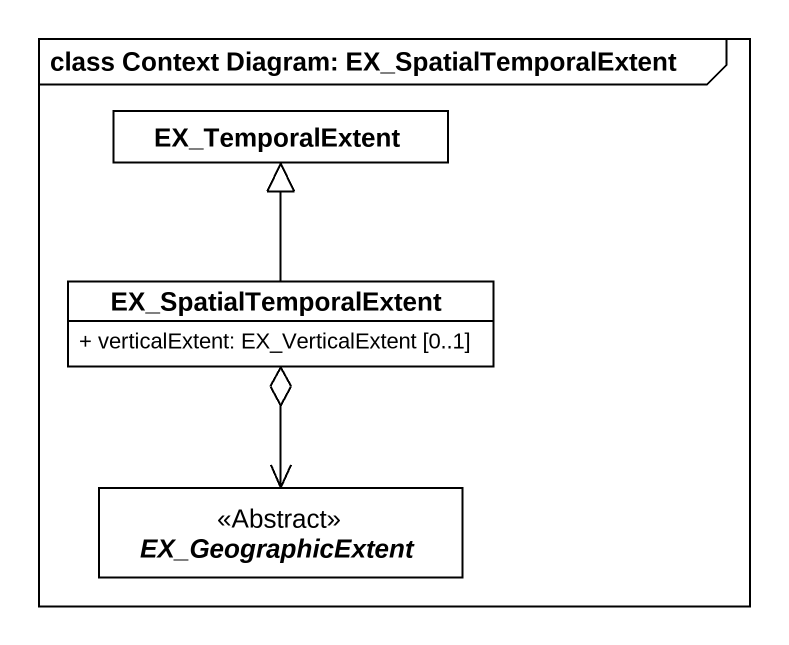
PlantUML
@startuml
mainframe class Context Diagram: EX_SpatialTemporalExtent
hide circle
hide empty members
skinparam classAttributeIconSize 0
class EX_TemporalExtent #FFFFFF
class EX_SpatialTemporalExtent #FFFFFF {
  + verticalExtent: EX_VerticalExtent [0..1]
}
abstract class EX_GeographicExtent <<Abstract>> #FFFFFF
EX_SpatialTemporalExtent -up-|> EX_TemporalExtent
EX_GeographicExtent <-up-o EX_SpatialTemporalExtent
@enduml
